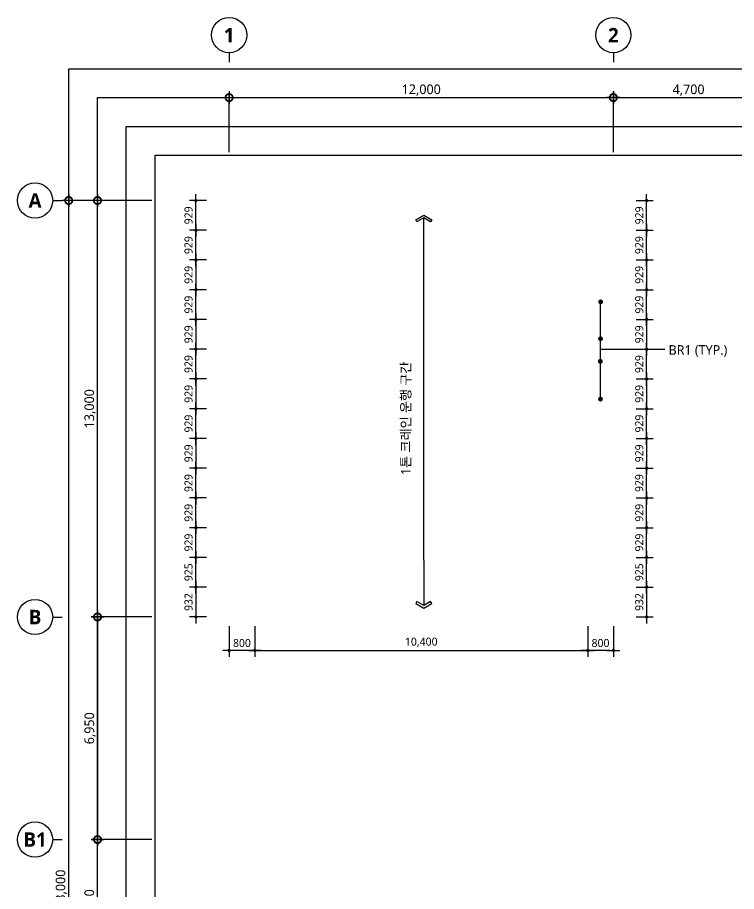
# Model space of a CAD drawing. Header units: millimetres. Extents: x 5446 to 585647, y 2414 to 57106.
# Drawn here: x 188568 to 211026, y 29814 to 57100 of the extents above; entities that cross this region are included whole.
import ezdxf
from ezdxf.enums import TextEntityAlignment as Align

# ---------------------------------------------------------------- set-up
doc = ezdxf.new("R2010")
doc.units = ezdxf.units.MM
doc.header["$LTSCALE"] = 100
doc.layers.get('DEFPOINTS').update_dxf_attribs({"color": 137})
for name, color, linetype in [('DIM', 7, 'Continuous'), ('DIM-INT', 7, 'Continuous'), ('S-STG', 4, 'Continuous'), ('SYM-BUB', 3, 'Continuous'), ('SYM-LEAD', 6, 'Continuous'), ('TEX', 3, 'Continuous'), ('TEXT', 3, 'Continuous')]:
    doc.layers.add(name, color=color, linetype=linetype)
doc.layers.add('TEMP', color=171, linetype='Continuous', plot=False)
doc.styles.add('$0$스타일1', font='malgun.ttf')
doc.styles.add('스타일1', font='malgun.ttf')
doc.styles.add('스타일2', font='malgunbd.ttf')
doc.dimstyles.new('CJA', dxfattribs={"dimscale": 300, "dimtxt": 2.7, "dimasz": 1, "dimexe": 2, "dimexo": 3, "dimgap": 1, "dimtad": 1, "dimdec": 0, "dimzin": 1, "dimdsep": 46, "dimlunit": 6, "dimtxsty": '$0$스타일1', "dimblk": 'CJDOT', "dimcen": 0.09, "dimdle": 1, "dimclrd": 256, "dimclre": 256, "dimclrt": 3, "dimadec": 0, "dimazin": 0, "dimtfac": 1, "dimtdec": 0, "dimtix": 1, "dimtmove": 2, "dimatfit": 3, "dimldrblk": 'CJDOT', "dimfxl": 1, "dimtolj": 1, "dimtzin": 1, "dimarcsym": 0})
doc.dimstyles.new('GAUN-100', dxfattribs={"dimscale": 100, "dimtxt": 3, "dimasz": 1, "dimexe": 1, "dimexo": 1, "dimgap": 0.5, "dimtad": 1, "dimdec": 0, "dimzin": 1, "dimdsep": 46, "dimlunit": 6, "dimtxsty": '스타일1', "dimblk": 'GAUN-DOT', "dimcen": -2, "dimdle": 2, "dimclrd": 256, "dimclre": 256, "dimclrt": 3, "dimadec": 0, "dimazin": 0, "dimtfac": 1, "dimtdec": 0, "dimtix": 1, "dimtmove": 2, "dimatfit": 3, "dimldrblk": 'DOTSMALL', "dimfxl": 1, "dimtolj": 1, "dimtzin": 1, "dimarcsym": 0})

# ---------------------------------------------------------------- blocks, each defined once
blk = doc.blocks.new('CJDOT')
blk.add_line((-2, 0), (2, 0))
at = {"const_width": 0.5}
blk.add_lwpolyline([(-0.25, 0, 1), (0.25, 0, 1)], format="xyb", close=True, dxfattribs=at)
blk = doc.blocks.new('*D213')
at = {"layer": 'DEFPOINTS', "color": 0, "transparency": 16777216}
for p in [(195179, 38393), (195979, 38393), (195179, 37341)]:
    blk.add_point(p, dxfattribs=at)
at = {"layer": 'DIM-INT', "lineweight": -2, "transparency": 16777216}
for p, q in [((195179, 38093), (195179, 37141)), ((195979, 38093), (195979, 37141)), ((195879, 37341), (195279, 37341))]:
    blk.add_line(p, q, dxfattribs=at)
at = {"layer": 'DIM-INT', "lineweight": -2, "transparency": 16777216, "xscale": 100, "yscale": 100, "zscale": 100, "rotation": 180}
blk.add_blockref('CJDOT', (195179, 37341), dxfattribs=at)
at = {"layer": 'DIM-INT', "lineweight": -2, "transparency": 16777216, "xscale": 100, "yscale": 100, "zscale": 100}
blk.add_blockref('CJDOT', (195979, 37341), dxfattribs=at)
at = {"layer": 'DIM-INT', "color": 3, "transparency": 16777216, "insert": (195579, 37570), "char_height": 250, "attachment_point": 5, "style": '$0$스타일1'}
blk.add_mtext('\\A1;800', dxfattribs=at)
blk = doc.blocks.new('*D214')
at = {"layer": 'DEFPOINTS', "color": 0, "transparency": 16777216}
for p in [(206379, 38393), (207179, 38393), (206379, 37341)]:
    blk.add_point(p, dxfattribs=at)
at = {"layer": 'DIM-INT', "lineweight": -2, "transparency": 16777216}
for p, q in [((206379, 38093), (206379, 37141)), ((207179, 38093), (207179, 37141)), ((207079, 37341), (206479, 37341))]:
    blk.add_line(p, q, dxfattribs=at)
at = {"layer": 'DIM-INT', "lineweight": -2, "transparency": 16777216, "xscale": 100, "yscale": 100, "zscale": 100, "rotation": 180}
blk.add_blockref('CJDOT', (206379, 37341), dxfattribs=at)
at = {"layer": 'DIM-INT', "lineweight": -2, "transparency": 16777216, "xscale": 100, "yscale": 100, "zscale": 100}
blk.add_blockref('CJDOT', (207179, 37341), dxfattribs=at)
at = {"layer": 'DIM-INT', "color": 3, "transparency": 16777216, "insert": (206779, 37570), "char_height": 250, "attachment_point": 5, "style": '$0$스타일1'}
blk.add_mtext('\\A1;800', dxfattribs=at)
blk = doc.blocks.new('*D215')
at = {"layer": 'DEFPOINTS', "color": 0, "transparency": 16777216}
for p in [(195979, 38393), (206379, 38393), (206379, 37341)]:
    blk.add_point(p, dxfattribs=at)
at = {"layer": 'DIM-INT', "lineweight": -2, "transparency": 16777216}
for p, q in [((195979, 38093), (195979, 37141)), ((206379, 38093), (206379, 37141)), ((196079, 37341), (206279, 37341))]:
    blk.add_line(p, q, dxfattribs=at)
at = {"layer": 'DIM-INT', "lineweight": -2, "transparency": 16777216, "xscale": 100, "yscale": 100, "zscale": 100, "rotation": 180}
blk.add_blockref('CJDOT', (195979, 37341), dxfattribs=at)
at = {"layer": 'DIM-INT', "lineweight": -2, "transparency": 16777216, "xscale": 100, "yscale": 100, "zscale": 100}
blk.add_blockref('CJDOT', (206379, 37341), dxfattribs=at)
at = {"layer": 'DIM-INT', "color": 3, "transparency": 16777216, "insert": (201179, 37592), "char_height": 250, "attachment_point": 5, "style": '$0$스타일1'}
blk.add_mtext('\\A1;10,400', dxfattribs=at)
blk = doc.blocks.new('GAUN-DOT')
at = {"linetype": 'ByBlock'}
for p, q in [((2, 0), (-2, 0)), ((0, -2), (0, 2))]:
    blk.add_line(p, q, dxfattribs=at)
at = {"const_width": 2.25}
blk.add_lwpolyline([(0, 0.28125, 1), (0, -0.28125, 1)], format="xyb", close=True, dxfattribs=at)
blk = doc.blocks.new('*D220')
at = {"layer": 'DEFPOINTS', "color": 0, "transparency": 16777216}
for p in [(190168, 51386), (192868, 51386), (192868, 8386)]:
    blk.add_point(p, dxfattribs=at)
at = {"layer": 'DIM', "lineweight": -2, "transparency": 16777216}
for p, q in [((192768, 51386), (190068, 51386)), ((190168, 8486), (190168, 51286)), ((192768, 8386), (190068, 8386))]:
    blk.add_line(p, q, dxfattribs=at)
at = {"layer": 'DIM', "lineweight": -2, "transparency": 16777216, "xscale": 100, "yscale": 100, "zscale": 100}
for p, rotation in [((190168, 51386), 90), ((190168, 8386), 270)]:
    blk.add_blockref('GAUN-DOT', p, dxfattribs=dict(at, rotation=rotation))
at = {"layer": 'DIM', "color": 3, "transparency": 16777216, "insert": (189938, 29886), "char_height": 300, "attachment_point": 5, "rotation": 90, "style": '스타일1'}
blk.add_mtext('\\A1;43,000', dxfattribs=at)
blk = doc.blocks.new('_DotSmall')
at = {"color": 0, "linetype": 'ByBlock', "const_width": 0.5}
blk.add_lwpolyline([(-0.0625, 0, 1), (0.0625, 0, 1)], format="xyb", close=True, dxfattribs=at)
blk = doc.blocks.new('*D221')
at = {"layer": 'DEFPOINTS', "color": 0, "transparency": 16777216}
for p in [(191068, 51386), (192868, 51386), (192868, 38386)]:
    blk.add_point(p, dxfattribs=at)
at = {"layer": 'DIM', "lineweight": -2, "transparency": 16777216}
for p, q in [((192768, 51386), (190968, 51386)), ((191068, 38486), (191068, 51286)), ((192768, 38386), (190968, 38386))]:
    blk.add_line(p, q, dxfattribs=at)
at = {"layer": 'DIM', "lineweight": -2, "transparency": 16777216, "xscale": 100, "yscale": 100, "zscale": 100}
for p, rotation in [((191068, 51386), 90), ((191068, 38386), 270)]:
    blk.add_blockref('GAUN-DOT', p, dxfattribs=dict(at, rotation=rotation))
at = {"layer": 'DIM', "color": 3, "transparency": 16777216, "insert": (190837, 44886), "char_height": 300, "attachment_point": 5, "rotation": 90, "style": '스타일1'}
blk.add_mtext('\\A1;13,000', dxfattribs=at)
blk = doc.blocks.new('NEW_BUB')
at = {"layer": 'SYM-BUB', "color": 6}
blk.add_line((0, 3), (0, 0), dxfattribs=at)
blk.add_circle((0, 8.5), 5.5, dxfattribs=at)
at = {"layer": 'SYM-BUB', "color": 3, "style": '스타일2'}
blk.add_attdef('X', text='', height=4.5, dxfattribs=at).set_placement((0, 8.5), align=Align.MIDDLE)
blk = doc.blocks.new('*D222')
at = {"layer": 'DEFPOINTS', "color": 0, "transparency": 16777216}
for p in [(207179, 54600), (195179, 52800), (207179, 52800)]:
    blk.add_point(p, dxfattribs=at)
at = {"layer": 'DIM', "lineweight": -2, "transparency": 16777216}
for p, q in [((195179, 52900), (195179, 54700)), ((195279, 54600), (207079, 54600)), ((207179, 52900), (207179, 54700))]:
    blk.add_line(p, q, dxfattribs=at)
at = {"layer": 'DIM', "lineweight": -2, "transparency": 16777216, "xscale": 100, "yscale": 100, "zscale": 100, "rotation": 180}
blk.add_blockref('GAUN-DOT', (195179, 54600), dxfattribs=at)
at = {"layer": 'DIM', "lineweight": -2, "transparency": 16777216, "xscale": 100, "yscale": 100, "zscale": 100}
blk.add_blockref('GAUN-DOT', (207179, 54600), dxfattribs=at)
at = {"layer": 'DIM', "color": 3, "transparency": 16777216, "insert": (201179, 54831), "char_height": 300, "attachment_point": 5, "style": '스타일1'}
blk.add_mtext('\\A1;12,000', dxfattribs=at)
blk = doc.blocks.new('*D302')
at = {"layer": 'DEFPOINTS', "color": 0, "transparency": 16777216}
for p in [(192868, 38386), (191068, 31436), (192868, 31436)]:
    blk.add_point(p, dxfattribs=at)
at = {"layer": 'DIM', "lineweight": -2, "transparency": 16777216}
for p, q in [((192768, 38386), (190968, 38386)), ((191068, 38286), (191068, 31536)), ((192768, 31436), (190968, 31436))]:
    blk.add_line(p, q, dxfattribs=at)
at = {"layer": 'DIM', "lineweight": -2, "transparency": 16777216, "xscale": 100, "yscale": 100, "zscale": 100}
for p, rotation in [((191068, 38386), 90), ((191068, 31436), 270)]:
    blk.add_blockref('GAUN-DOT', p, dxfattribs=dict(at, rotation=rotation))
at = {"layer": 'DIM', "color": 3, "transparency": 16777216, "insert": (190838, 34911), "char_height": 300, "attachment_point": 5, "rotation": 90, "style": '스타일1'}
blk.add_mtext('\\A1;6,950', dxfattribs=at)
blk = doc.blocks.new('*D303')
at = {"layer": 'DEFPOINTS', "color": 0, "transparency": 16777216}
for p in [(191068, 31436), (192868, 31436), (192868, 27336)]:
    blk.add_point(p, dxfattribs=at)
at = {"layer": 'DIM', "lineweight": -2, "transparency": 16777216}
for p, q in [((192768, 31436), (190968, 31436)), ((191068, 27436), (191068, 31336)), ((192768, 27336), (190968, 27336))]:
    blk.add_line(p, q, dxfattribs=at)
at = {"layer": 'DIM', "lineweight": -2, "transparency": 16777216, "xscale": 100, "yscale": 100, "zscale": 100}
for p, rotation in [((191068, 31436), 90), ((191068, 27336), 270)]:
    blk.add_blockref('GAUN-DOT', p, dxfattribs=dict(at, rotation=rotation))
at = {"layer": 'DIM', "color": 3, "transparency": 16777216, "insert": (190837, 29386), "char_height": 300, "attachment_point": 5, "rotation": 90, "style": '스타일1'}
blk.add_mtext('\\A1;4,100', dxfattribs=at)
blk = doc.blocks.new('*D390')
at = {"layer": 'DEFPOINTS', "color": 0, "transparency": 16777216}
for p in [(194769, 39318), (194140, 38386), (194769, 38386)]:
    blk.add_point(p, dxfattribs=at)
at = {"layer": 'DIM-INT', "lineweight": -2, "transparency": 16777216}
for p, q in [((194469, 39318), (193940, 39318)), ((194140, 39218), (194140, 38486)), ((194469, 38386), (193940, 38386))]:
    blk.add_line(p, q, dxfattribs=at)
at = {"layer": 'DIM-INT', "lineweight": -2, "transparency": 16777216, "xscale": 100, "yscale": 100, "zscale": 100}
for p, rotation in [((194140, 39318), 90), ((194140, 38386), 270)]:
    blk.add_blockref('CJDOT', p, dxfattribs=dict(at, rotation=rotation))
at = {"layer": 'DIM-INT', "color": 3, "transparency": 16777216, "insert": (193911, 38852), "char_height": 250, "attachment_point": 5, "rotation": 90, "style": '$0$스타일1'}
blk.add_mtext('\\A1;932', dxfattribs=at)
blk = doc.blocks.new('*D391')
at = {"layer": 'DEFPOINTS', "color": 0, "transparency": 16777216}
for p in [(194140, 40243), (194769, 40243), (194769, 39318)]:
    blk.add_point(p, dxfattribs=at)
at = {"layer": 'DIM-INT', "lineweight": -2, "transparency": 16777216}
for p, q in [((194469, 40243), (193940, 40243)), ((194140, 39418), (194140, 40143)), ((194469, 39318), (193940, 39318))]:
    blk.add_line(p, q, dxfattribs=at)
at = {"layer": 'DIM-INT', "lineweight": -2, "transparency": 16777216, "xscale": 100, "yscale": 100, "zscale": 100}
for p, rotation in [((194140, 40243), 90), ((194140, 39318), 270)]:
    blk.add_blockref('CJDOT', p, dxfattribs=dict(at, rotation=rotation))
at = {"layer": 'DIM-INT', "color": 3, "transparency": 16777216, "insert": (193911, 39781), "char_height": 250, "attachment_point": 5, "rotation": 90, "style": '$0$스타일1'}
blk.add_mtext('\\A1;925', dxfattribs=at)
blk = doc.blocks.new('*D392')
at = {"layer": 'DEFPOINTS', "color": 0, "transparency": 16777216}
for p in [(194140, 41172), (194769, 41172), (194769, 40243)]:
    blk.add_point(p, dxfattribs=at)
at = {"layer": 'DIM-INT', "lineweight": -2, "transparency": 16777216}
for p, q in [((194469, 41172), (193940, 41172)), ((194140, 40343), (194140, 41072)), ((194469, 40243), (193940, 40243))]:
    blk.add_line(p, q, dxfattribs=at)
at = {"layer": 'DIM-INT', "lineweight": -2, "transparency": 16777216, "xscale": 100, "yscale": 100, "zscale": 100}
for p, rotation in [((194140, 41172), 90), ((194140, 40243), 270)]:
    blk.add_blockref('CJDOT', p, dxfattribs=dict(at, rotation=rotation))
at = {"layer": 'DIM-INT', "color": 3, "transparency": 16777216, "insert": (193911, 40708), "char_height": 250, "attachment_point": 5, "rotation": 90, "style": '$0$스타일1'}
blk.add_mtext('\\A1;929', dxfattribs=at)
blk = doc.blocks.new('*D393')
at = {"layer": 'DEFPOINTS', "color": 0, "transparency": 16777216}
for p in [(194140, 42100), (194769, 42100), (194769, 41172)]:
    blk.add_point(p, dxfattribs=at)
at = {"layer": 'DIM-INT', "lineweight": -2, "transparency": 16777216}
for p, q in [((194469, 42100), (193940, 42100)), ((194140, 41272), (194140, 42000)), ((194469, 41172), (193940, 41172))]:
    blk.add_line(p, q, dxfattribs=at)
at = {"layer": 'DIM-INT', "lineweight": -2, "transparency": 16777216, "xscale": 100, "yscale": 100, "zscale": 100}
for p, rotation in [((194140, 42100), 90), ((194140, 41172), 270)]:
    blk.add_blockref('CJDOT', p, dxfattribs=dict(at, rotation=rotation))
at = {"layer": 'DIM-INT', "color": 3, "transparency": 16777216, "insert": (193911, 41636), "char_height": 250, "attachment_point": 5, "rotation": 90, "style": '$0$스타일1'}
blk.add_mtext('\\A1;929', dxfattribs=at)
blk = doc.blocks.new('*D394')
at = {"layer": 'DEFPOINTS', "color": 0, "transparency": 16777216}
for p in [(194140, 43029), (194769, 43029), (194769, 42100)]:
    blk.add_point(p, dxfattribs=at)
at = {"layer": 'DIM-INT', "lineweight": -2, "transparency": 16777216}
for p, q in [((194469, 43029), (193940, 43029)), ((194140, 42200), (194140, 42929)), ((194469, 42100), (193940, 42100))]:
    blk.add_line(p, q, dxfattribs=at)
at = {"layer": 'DIM-INT', "lineweight": -2, "transparency": 16777216, "xscale": 100, "yscale": 100, "zscale": 100}
for p, rotation in [((194140, 43029), 90), ((194140, 42100), 270)]:
    blk.add_blockref('CJDOT', p, dxfattribs=dict(at, rotation=rotation))
at = {"layer": 'DIM-INT', "color": 3, "transparency": 16777216, "insert": (193911, 42565), "char_height": 250, "attachment_point": 5, "rotation": 90, "style": '$0$스타일1'}
blk.add_mtext('\\A1;929', dxfattribs=at)
blk = doc.blocks.new('*D395')
at = {"layer": 'DEFPOINTS', "color": 0, "transparency": 16777216}
for p in [(194769, 43958), (194140, 43029), (194769, 43029)]:
    blk.add_point(p, dxfattribs=at)
at = {"layer": 'DIM-INT', "lineweight": -2, "transparency": 16777216}
for p, q in [((194469, 43958), (193940, 43958)), ((194140, 43858), (194140, 43129)), ((194469, 43029), (193940, 43029))]:
    blk.add_line(p, q, dxfattribs=at)
at = {"layer": 'DIM-INT', "lineweight": -2, "transparency": 16777216, "xscale": 100, "yscale": 100, "zscale": 100}
for p, rotation in [((194140, 43958), 90), ((194140, 43029), 270)]:
    blk.add_blockref('CJDOT', p, dxfattribs=dict(at, rotation=rotation))
at = {"layer": 'DIM-INT', "color": 3, "transparency": 16777216, "insert": (193911, 43493), "char_height": 250, "attachment_point": 5, "rotation": 90, "style": '$0$스타일1'}
blk.add_mtext('\\A1;929', dxfattribs=at)
blk = doc.blocks.new('*D396')
at = {"layer": 'DEFPOINTS', "color": 0, "transparency": 16777216}
for p in [(194140, 44886), (194769, 44886), (194769, 43958)]:
    blk.add_point(p, dxfattribs=at)
at = {"layer": 'DIM-INT', "lineweight": -2, "transparency": 16777216}
for p, q in [((194469, 44886), (193940, 44886)), ((194140, 44058), (194140, 44786)), ((194469, 43958), (193940, 43958))]:
    blk.add_line(p, q, dxfattribs=at)
at = {"layer": 'DIM-INT', "lineweight": -2, "transparency": 16777216, "xscale": 100, "yscale": 100, "zscale": 100}
for p, rotation in [((194140, 44886), 90), ((194140, 43958), 270)]:
    blk.add_blockref('CJDOT', p, dxfattribs=dict(at, rotation=rotation))
at = {"layer": 'DIM-INT', "color": 3, "transparency": 16777216, "insert": (193911, 44422), "char_height": 250, "attachment_point": 5, "rotation": 90, "style": '$0$스타일1'}
blk.add_mtext('\\A1;929', dxfattribs=at)
blk = doc.blocks.new('*D397')
at = {"layer": 'DEFPOINTS', "color": 0, "transparency": 16777216}
for p in [(194769, 45815), (194140, 44886), (194769, 44886)]:
    blk.add_point(p, dxfattribs=at)
at = {"layer": 'DIM-INT', "lineweight": -2, "transparency": 16777216}
for p, q in [((194469, 45815), (193940, 45815)), ((194140, 45715), (194140, 44986)), ((194469, 44886), (193940, 44886))]:
    blk.add_line(p, q, dxfattribs=at)
at = {"layer": 'DIM-INT', "lineweight": -2, "transparency": 16777216, "xscale": 100, "yscale": 100, "zscale": 100}
for p, rotation in [((194140, 45815), 90), ((194140, 44886), 270)]:
    blk.add_blockref('CJDOT', p, dxfattribs=dict(at, rotation=rotation))
at = {"layer": 'DIM-INT', "color": 3, "transparency": 16777216, "insert": (193911, 45350), "char_height": 250, "attachment_point": 5, "rotation": 90, "style": '$0$스타일1'}
blk.add_mtext('\\A1;929', dxfattribs=at)
blk = doc.blocks.new('*D398')
at = {"layer": 'DEFPOINTS', "color": 0, "transparency": 16777216}
for p in [(194140, 46743), (194769, 46743), (194769, 45815)]:
    blk.add_point(p, dxfattribs=at)
at = {"layer": 'DIM-INT', "lineweight": -2, "transparency": 16777216}
for p, q in [((194469, 46743), (193940, 46743)), ((194140, 45915), (194140, 46643)), ((194469, 45815), (193940, 45815))]:
    blk.add_line(p, q, dxfattribs=at)
at = {"layer": 'DIM-INT', "lineweight": -2, "transparency": 16777216, "xscale": 100, "yscale": 100, "zscale": 100}
for p, rotation in [((194140, 46743), 90), ((194140, 45815), 270)]:
    blk.add_blockref('CJDOT', p, dxfattribs=dict(at, rotation=rotation))
at = {"layer": 'DIM-INT', "color": 3, "transparency": 16777216, "insert": (193911, 46279), "char_height": 250, "attachment_point": 5, "rotation": 90, "style": '$0$스타일1'}
blk.add_mtext('\\A1;929', dxfattribs=at)
blk = doc.blocks.new('*D399')
at = {"layer": 'DEFPOINTS', "color": 0, "transparency": 16777216}
for p in [(194769, 47672), (194140, 46743), (194769, 46743)]:
    blk.add_point(p, dxfattribs=at)
at = {"layer": 'DIM-INT', "lineweight": -2, "transparency": 16777216}
for p, q in [((194469, 47672), (193940, 47672)), ((194140, 47572), (194140, 46843)), ((194469, 46743), (193940, 46743))]:
    blk.add_line(p, q, dxfattribs=at)
at = {"layer": 'DIM-INT', "lineweight": -2, "transparency": 16777216, "xscale": 100, "yscale": 100, "zscale": 100}
for p, rotation in [((194140, 47672), 90), ((194140, 46743), 270)]:
    blk.add_blockref('CJDOT', p, dxfattribs=dict(at, rotation=rotation))
at = {"layer": 'DIM-INT', "color": 3, "transparency": 16777216, "insert": (193911, 47208), "char_height": 250, "attachment_point": 5, "rotation": 90, "style": '$0$스타일1'}
blk.add_mtext('\\A1;929', dxfattribs=at)
blk = doc.blocks.new('*D401')
at = {"layer": 'DEFPOINTS', "color": 0, "transparency": 16777216}
for p in [(194140, 50458), (194769, 50458), (194769, 49529)]:
    blk.add_point(p, dxfattribs=at)
at = {"layer": 'DIM-INT', "lineweight": -2, "transparency": 16777216}
for p, q in [((194469, 50458), (193940, 50458)), ((194140, 49629), (194140, 50358)), ((194469, 49529), (193940, 49529))]:
    blk.add_line(p, q, dxfattribs=at)
at = {"layer": 'DIM-INT', "lineweight": -2, "transparency": 16777216, "xscale": 100, "yscale": 100, "zscale": 100}
for p, rotation in [((194140, 50458), 90), ((194140, 49529), 270)]:
    blk.add_blockref('CJDOT', p, dxfattribs=dict(at, rotation=rotation))
at = {"layer": 'DIM-INT', "color": 3, "transparency": 16777216, "insert": (193911, 49993), "char_height": 250, "attachment_point": 5, "rotation": 90, "style": '$0$스타일1'}
blk.add_mtext('\\A1;929', dxfattribs=at)
blk = doc.blocks.new('*D402')
at = {"layer": 'DEFPOINTS', "color": 0, "transparency": 16777216}
for p in [(194769, 49529), (194140, 48600), (194769, 48600)]:
    blk.add_point(p, dxfattribs=at)
at = {"layer": 'DIM-INT', "lineweight": -2, "transparency": 16777216}
for p, q in [((194469, 49529), (193940, 49529)), ((194140, 49429), (194140, 48700)), ((194469, 48600), (193940, 48600))]:
    blk.add_line(p, q, dxfattribs=at)
at = {"layer": 'DIM-INT', "lineweight": -2, "transparency": 16777216, "xscale": 100, "yscale": 100, "zscale": 100}
for p, rotation in [((194140, 49529), 90), ((194140, 48600), 270)]:
    blk.add_blockref('CJDOT', p, dxfattribs=dict(at, rotation=rotation))
at = {"layer": 'DIM-INT', "color": 3, "transparency": 16777216, "insert": (193911, 49065), "char_height": 250, "attachment_point": 5, "rotation": 90, "style": '$0$스타일1'}
blk.add_mtext('\\A1;929', dxfattribs=at)
blk = doc.blocks.new('*D400')
at = {"layer": 'DEFPOINTS', "color": 0, "transparency": 16777216}
for p in [(194140, 48600), (194769, 48600), (194769, 47672)]:
    blk.add_point(p, dxfattribs=at)
at = {"layer": 'DIM-INT', "lineweight": -2, "transparency": 16777216}
for p, q in [((194469, 48600), (193940, 48600)), ((194140, 47772), (194140, 48500)), ((194469, 47672), (193940, 47672))]:
    blk.add_line(p, q, dxfattribs=at)
at = {"layer": 'DIM-INT', "lineweight": -2, "transparency": 16777216, "xscale": 100, "yscale": 100, "zscale": 100}
for p, rotation in [((194140, 48600), 90), ((194140, 47672), 270)]:
    blk.add_blockref('CJDOT', p, dxfattribs=dict(at, rotation=rotation))
at = {"layer": 'DIM-INT', "color": 3, "transparency": 16777216, "insert": (193911, 48136), "char_height": 250, "attachment_point": 5, "rotation": 90, "style": '$0$스타일1'}
blk.add_mtext('\\A1;929', dxfattribs=at)
blk = doc.blocks.new('*D403')
at = {"layer": 'DEFPOINTS', "color": 0, "transparency": 16777216}
for p in [(194140, 51386), (194769, 51386), (194769, 50458)]:
    blk.add_point(p, dxfattribs=at)
at = {"layer": 'DIM-INT', "lineweight": -2, "transparency": 16777216}
for p, q in [((194469, 51386), (193940, 51386)), ((194140, 50558), (194140, 51286)), ((194469, 50458), (193940, 50458))]:
    blk.add_line(p, q, dxfattribs=at)
at = {"layer": 'DIM-INT', "lineweight": -2, "transparency": 16777216, "xscale": 100, "yscale": 100, "zscale": 100}
for p, rotation in [((194140, 51386), 90), ((194140, 50458), 270)]:
    blk.add_blockref('CJDOT', p, dxfattribs=dict(at, rotation=rotation))
at = {"layer": 'DIM-INT', "color": 3, "transparency": 16777216, "insert": (193911, 50922), "char_height": 250, "attachment_point": 5, "rotation": 90, "style": '$0$스타일1'}
blk.add_mtext('\\A1;929', dxfattribs=at)
blk = doc.blocks.new('*D413')
at = {"layer": 'DEFPOINTS', "color": 0, "transparency": 16777216}
for p in [(207590, 39318), (207590, 38386), (208218, 38386)]:
    blk.add_point(p, dxfattribs=at)
at = {"layer": 'DIM-INT', "lineweight": -2, "transparency": 16777216}
for p, q in [((207890, 39318), (208418, 39318)), ((208218, 39218), (208218, 38486)), ((207890, 38386), (208418, 38386))]:
    blk.add_line(p, q, dxfattribs=at)
at = {"layer": 'DIM-INT', "lineweight": -2, "transparency": 16777216, "xscale": 100, "yscale": 100, "zscale": 100}
for p, rotation in [((208218, 39318), 90), ((208218, 38386), 270)]:
    blk.add_blockref('CJDOT', p, dxfattribs=dict(at, rotation=rotation))
at = {"layer": 'DIM-INT', "color": 3, "transparency": 16777216, "insert": (207989, 38852), "char_height": 250, "attachment_point": 5, "rotation": 90, "style": '$0$스타일1'}
blk.add_mtext('\\A1;932', dxfattribs=at)
blk = doc.blocks.new('*D414')
at = {"layer": 'DEFPOINTS', "color": 0, "transparency": 16777216}
for p in [(207590, 40243), (208218, 40243), (207590, 39318)]:
    blk.add_point(p, dxfattribs=at)
at = {"layer": 'DIM-INT', "lineweight": -2, "transparency": 16777216}
for p, q in [((207890, 40243), (208418, 40243)), ((208218, 39418), (208218, 40143)), ((207890, 39318), (208418, 39318))]:
    blk.add_line(p, q, dxfattribs=at)
at = {"layer": 'DIM-INT', "lineweight": -2, "transparency": 16777216, "xscale": 100, "yscale": 100, "zscale": 100}
for p, rotation in [((208218, 40243), 90), ((208218, 39318), 270)]:
    blk.add_blockref('CJDOT', p, dxfattribs=dict(at, rotation=rotation))
at = {"layer": 'DIM-INT', "color": 3, "transparency": 16777216, "insert": (207989, 39781), "char_height": 250, "attachment_point": 5, "rotation": 90, "style": '$0$스타일1'}
blk.add_mtext('\\A1;925', dxfattribs=at)
blk = doc.blocks.new('*D415')
at = {"layer": 'DEFPOINTS', "color": 0, "transparency": 16777216}
for p in [(207590, 41172), (208218, 41172), (207590, 40243)]:
    blk.add_point(p, dxfattribs=at)
at = {"layer": 'DIM-INT', "lineweight": -2, "transparency": 16777216}
for p, q in [((207890, 41172), (208418, 41172)), ((208218, 40343), (208218, 41072)), ((207890, 40243), (208418, 40243))]:
    blk.add_line(p, q, dxfattribs=at)
at = {"layer": 'DIM-INT', "lineweight": -2, "transparency": 16777216, "xscale": 100, "yscale": 100, "zscale": 100}
for p, rotation in [((208218, 41172), 90), ((208218, 40243), 270)]:
    blk.add_blockref('CJDOT', p, dxfattribs=dict(at, rotation=rotation))
at = {"layer": 'DIM-INT', "color": 3, "transparency": 16777216, "insert": (207989, 40708), "char_height": 250, "attachment_point": 5, "rotation": 90, "style": '$0$스타일1'}
blk.add_mtext('\\A1;929', dxfattribs=at)
blk = doc.blocks.new('*D416')
at = {"layer": 'DEFPOINTS', "color": 0, "transparency": 16777216}
for p in [(207590, 42100), (208218, 42100), (207590, 41172)]:
    blk.add_point(p, dxfattribs=at)
at = {"layer": 'DIM-INT', "lineweight": -2, "transparency": 16777216}
for p, q in [((207890, 42100), (208418, 42100)), ((208218, 41272), (208218, 42000)), ((207890, 41172), (208418, 41172))]:
    blk.add_line(p, q, dxfattribs=at)
at = {"layer": 'DIM-INT', "lineweight": -2, "transparency": 16777216, "xscale": 100, "yscale": 100, "zscale": 100}
for p, rotation in [((208218, 42100), 90), ((208218, 41172), 270)]:
    blk.add_blockref('CJDOT', p, dxfattribs=dict(at, rotation=rotation))
at = {"layer": 'DIM-INT', "color": 3, "transparency": 16777216, "insert": (207989, 41636), "char_height": 250, "attachment_point": 5, "rotation": 90, "style": '$0$스타일1'}
blk.add_mtext('\\A1;929', dxfattribs=at)
blk = doc.blocks.new('*D417')
at = {"layer": 'DEFPOINTS', "color": 0, "transparency": 16777216}
for p in [(207590, 43029), (208218, 43029), (207590, 42100)]:
    blk.add_point(p, dxfattribs=at)
at = {"layer": 'DIM-INT', "lineweight": -2, "transparency": 16777216}
for p, q in [((207890, 43029), (208418, 43029)), ((208218, 42200), (208218, 42929)), ((207890, 42100), (208418, 42100))]:
    blk.add_line(p, q, dxfattribs=at)
at = {"layer": 'DIM-INT', "lineweight": -2, "transparency": 16777216, "xscale": 100, "yscale": 100, "zscale": 100}
for p, rotation in [((208218, 43029), 90), ((208218, 42100), 270)]:
    blk.add_blockref('CJDOT', p, dxfattribs=dict(at, rotation=rotation))
at = {"layer": 'DIM-INT', "color": 3, "transparency": 16777216, "insert": (207989, 42565), "char_height": 250, "attachment_point": 5, "rotation": 90, "style": '$0$스타일1'}
blk.add_mtext('\\A1;929', dxfattribs=at)
blk = doc.blocks.new('*D408')
at = {"layer": 'DEFPOINTS', "color": 0, "transparency": 16777216}
for p in [(207590, 43958), (207590, 43029), (208218, 43029)]:
    blk.add_point(p, dxfattribs=at)
at = {"layer": 'DIM-INT', "lineweight": -2, "transparency": 16777216}
for p, q in [((207890, 43958), (208418, 43958)), ((208218, 43858), (208218, 43129)), ((207890, 43029), (208418, 43029))]:
    blk.add_line(p, q, dxfattribs=at)
at = {"layer": 'DIM-INT', "lineweight": -2, "transparency": 16777216, "xscale": 100, "yscale": 100, "zscale": 100}
for p, rotation in [((208218, 43958), 90), ((208218, 43029), 270)]:
    blk.add_blockref('CJDOT', p, dxfattribs=dict(at, rotation=rotation))
at = {"layer": 'DIM-INT', "color": 3, "transparency": 16777216, "insert": (207989, 43493), "char_height": 250, "attachment_point": 5, "rotation": 90, "style": '$0$스타일1'}
blk.add_mtext('\\A1;929', dxfattribs=at)
blk = doc.blocks.new('*D409')
at = {"layer": 'DEFPOINTS', "color": 0, "transparency": 16777216}
for p in [(207590, 44886), (208218, 44886), (207590, 43958)]:
    blk.add_point(p, dxfattribs=at)
at = {"layer": 'DIM-INT', "lineweight": -2, "transparency": 16777216}
for p, q in [((207890, 44886), (208418, 44886)), ((208218, 44058), (208218, 44786)), ((207890, 43958), (208418, 43958))]:
    blk.add_line(p, q, dxfattribs=at)
at = {"layer": 'DIM-INT', "lineweight": -2, "transparency": 16777216, "xscale": 100, "yscale": 100, "zscale": 100}
for p, rotation in [((208218, 44886), 90), ((208218, 43958), 270)]:
    blk.add_blockref('CJDOT', p, dxfattribs=dict(at, rotation=rotation))
at = {"layer": 'DIM-INT', "color": 3, "transparency": 16777216, "insert": (207989, 44422), "char_height": 250, "attachment_point": 5, "rotation": 90, "style": '$0$스타일1'}
blk.add_mtext('\\A1;929', dxfattribs=at)
blk = doc.blocks.new('*D410')
at = {"layer": 'DEFPOINTS', "color": 0, "transparency": 16777216}
for p in [(207590, 45815), (207590, 44886), (208218, 44886)]:
    blk.add_point(p, dxfattribs=at)
at = {"layer": 'DIM-INT', "lineweight": -2, "transparency": 16777216}
for p, q in [((207890, 45815), (208418, 45815)), ((208218, 45715), (208218, 44986)), ((207890, 44886), (208418, 44886))]:
    blk.add_line(p, q, dxfattribs=at)
at = {"layer": 'DIM-INT', "lineweight": -2, "transparency": 16777216, "xscale": 100, "yscale": 100, "zscale": 100}
for p, rotation in [((208218, 45815), 90), ((208218, 44886), 270)]:
    blk.add_blockref('CJDOT', p, dxfattribs=dict(at, rotation=rotation))
at = {"layer": 'DIM-INT', "color": 3, "transparency": 16777216, "insert": (207989, 45350), "char_height": 250, "attachment_point": 5, "rotation": 90, "style": '$0$스타일1'}
blk.add_mtext('\\A1;929', dxfattribs=at)
blk = doc.blocks.new('*D411')
at = {"layer": 'DEFPOINTS', "color": 0, "transparency": 16777216}
for p in [(207590, 46743), (208218, 46743), (207590, 45815)]:
    blk.add_point(p, dxfattribs=at)
at = {"layer": 'DIM-INT', "lineweight": -2, "transparency": 16777216}
for p, q in [((207890, 46743), (208418, 46743)), ((208218, 45915), (208218, 46643)), ((207890, 45815), (208418, 45815))]:
    blk.add_line(p, q, dxfattribs=at)
at = {"layer": 'DIM-INT', "lineweight": -2, "transparency": 16777216, "xscale": 100, "yscale": 100, "zscale": 100}
for p, rotation in [((208218, 46743), 90), ((208218, 45815), 270)]:
    blk.add_blockref('CJDOT', p, dxfattribs=dict(at, rotation=rotation))
at = {"layer": 'DIM-INT', "color": 3, "transparency": 16777216, "insert": (207989, 46279), "char_height": 250, "attachment_point": 5, "rotation": 90, "style": '$0$스타일1'}
blk.add_mtext('\\A1;929', dxfattribs=at)
blk = doc.blocks.new('*D404')
at = {"layer": 'DEFPOINTS', "color": 0, "transparency": 16777216}
for p in [(207590, 47672), (207590, 46743), (208218, 46743)]:
    blk.add_point(p, dxfattribs=at)
at = {"layer": 'DIM-INT', "lineweight": -2, "transparency": 16777216}
for p, q in [((207890, 47672), (208418, 47672)), ((208218, 47572), (208218, 46843)), ((207890, 46743), (208418, 46743))]:
    blk.add_line(p, q, dxfattribs=at)
at = {"layer": 'DIM-INT', "lineweight": -2, "transparency": 16777216, "xscale": 100, "yscale": 100, "zscale": 100}
for p, rotation in [((208218, 47672), 90), ((208218, 46743), 270)]:
    blk.add_blockref('CJDOT', p, dxfattribs=dict(at, rotation=rotation))
at = {"layer": 'DIM-INT', "color": 3, "transparency": 16777216, "insert": (207989, 47208), "char_height": 250, "attachment_point": 5, "rotation": 90, "style": '$0$스타일1'}
blk.add_mtext('\\A1;929', dxfattribs=at)
blk = doc.blocks.new('*D405')
at = {"layer": 'DEFPOINTS', "color": 0, "transparency": 16777216}
for p in [(207590, 50458), (208218, 50458), (207590, 49529)]:
    blk.add_point(p, dxfattribs=at)
at = {"layer": 'DIM-INT', "lineweight": -2, "transparency": 16777216}
for p, q in [((207890, 50458), (208418, 50458)), ((208218, 49629), (208218, 50358)), ((207890, 49529), (208418, 49529))]:
    blk.add_line(p, q, dxfattribs=at)
at = {"layer": 'DIM-INT', "lineweight": -2, "transparency": 16777216, "xscale": 100, "yscale": 100, "zscale": 100}
for p, rotation in [((208218, 50458), 90), ((208218, 49529), 270)]:
    blk.add_blockref('CJDOT', p, dxfattribs=dict(at, rotation=rotation))
at = {"layer": 'DIM-INT', "color": 3, "transparency": 16777216, "insert": (207989, 49993), "char_height": 250, "attachment_point": 5, "rotation": 90, "style": '$0$스타일1'}
blk.add_mtext('\\A1;929', dxfattribs=at)
blk = doc.blocks.new('*D406')
at = {"layer": 'DEFPOINTS', "color": 0, "transparency": 16777216}
for p in [(207590, 49529), (207590, 48600), (208218, 48600)]:
    blk.add_point(p, dxfattribs=at)
at = {"layer": 'DIM-INT', "lineweight": -2, "transparency": 16777216}
for p, q in [((207890, 49529), (208418, 49529)), ((208218, 49429), (208218, 48700)), ((207890, 48600), (208418, 48600))]:
    blk.add_line(p, q, dxfattribs=at)
at = {"layer": 'DIM-INT', "lineweight": -2, "transparency": 16777216, "xscale": 100, "yscale": 100, "zscale": 100}
for p, rotation in [((208218, 49529), 90), ((208218, 48600), 270)]:
    blk.add_blockref('CJDOT', p, dxfattribs=dict(at, rotation=rotation))
at = {"layer": 'DIM-INT', "color": 3, "transparency": 16777216, "insert": (207989, 49065), "char_height": 250, "attachment_point": 5, "rotation": 90, "style": '$0$스타일1'}
blk.add_mtext('\\A1;929', dxfattribs=at)
blk = doc.blocks.new('*D407')
at = {"layer": 'DEFPOINTS', "color": 0, "transparency": 16777216}
for p in [(207590, 48600), (208218, 48600), (207590, 47672)]:
    blk.add_point(p, dxfattribs=at)
at = {"layer": 'DIM-INT', "lineweight": -2, "transparency": 16777216}
for p, q in [((207890, 48600), (208418, 48600)), ((208218, 47772), (208218, 48500)), ((207890, 47672), (208418, 47672))]:
    blk.add_line(p, q, dxfattribs=at)
at = {"layer": 'DIM-INT', "lineweight": -2, "transparency": 16777216, "xscale": 100, "yscale": 100, "zscale": 100}
for p, rotation in [((208218, 48600), 90), ((208218, 47672), 270)]:
    blk.add_blockref('CJDOT', p, dxfattribs=dict(at, rotation=rotation))
at = {"layer": 'DIM-INT', "color": 3, "transparency": 16777216, "insert": (207989, 48136), "char_height": 250, "attachment_point": 5, "rotation": 90, "style": '$0$스타일1'}
blk.add_mtext('\\A1;929', dxfattribs=at)
blk = doc.blocks.new('*D412')
at = {"layer": 'DEFPOINTS', "color": 0, "transparency": 16777216}
for p in [(207590, 51386), (208218, 51386), (207590, 50458)]:
    blk.add_point(p, dxfattribs=at)
at = {"layer": 'DIM-INT', "lineweight": -2, "transparency": 16777216}
for p, q in [((207890, 51386), (208418, 51386)), ((208218, 50558), (208218, 51286)), ((207890, 50458), (208418, 50458))]:
    blk.add_line(p, q, dxfattribs=at)
at = {"layer": 'DIM-INT', "lineweight": -2, "transparency": 16777216, "xscale": 100, "yscale": 100, "zscale": 100}
for p, rotation in [((208218, 51386), 90), ((208218, 50458), 270)]:
    blk.add_blockref('CJDOT', p, dxfattribs=dict(at, rotation=rotation))
at = {"layer": 'DIM-INT', "color": 3, "transparency": 16777216, "insert": (207989, 50922), "char_height": 250, "attachment_point": 5, "rotation": 90, "style": '$0$스타일1'}
blk.add_mtext('\\A1;929', dxfattribs=at)
blk = doc.blocks.new('*D457')
at = {"layer": 'DEFPOINTS', "color": 0, "transparency": 16777216}
for p in [(211879, 54600), (207179, 52800), (211879, 52800)]:
    blk.add_point(p, dxfattribs=at)
at = {"layer": 'DIM', "lineweight": -2, "transparency": 16777216}
for p, q in [((207179, 52900), (207179, 54700)), ((207279, 54600), (211779, 54600)), ((211879, 52900), (211879, 54700))]:
    blk.add_line(p, q, dxfattribs=at)
at = {"layer": 'DIM', "lineweight": -2, "transparency": 16777216, "xscale": 100, "yscale": 100, "zscale": 100, "rotation": 180}
blk.add_blockref('GAUN-DOT', (207179, 54600), dxfattribs=at)
at = {"layer": 'DIM', "lineweight": -2, "transparency": 16777216, "xscale": 100, "yscale": 100, "zscale": 100}
blk.add_blockref('GAUN-DOT', (211879, 54600), dxfattribs=at)
at = {"layer": 'DIM', "color": 3, "transparency": 16777216, "insert": (209529, 54830), "char_height": 300, "attachment_point": 5, "style": '스타일1'}
blk.add_mtext('\\A1;4,700', dxfattribs=at)
blk = doc.blocks.new('*U465')
at = {"layer": 'SYM-LEAD'}
for q in [(26771, 67814), (50977, 67814)]:
    blk.add_line((48142, 67814), q, dxfattribs=at)
for points in [[(27018, 68243), (26771, 67814), (27018, 67385), (26894, 67314), (26606, 67814), (26894, 68314)], [(50729, 68243), (50977, 67814), (50729, 67385), (50853, 67314), (51142, 67814), (50853, 68314)]]:
    blk.add_lwpolyline(points, close=True, dxfattribs=at)

msp = doc.modelspace()

# ---------------------------------------------------------------- linework, layer by layer
at = {"layer": 'SYM-LEAD'}
for p, q in [((206782.5, 45185.6), (206782.5, 48222.3)), ((206782.5, 46744.1), (208790.5, 46744.1))]:
    msp.add_line(p, q, dxfattribs=at)
at = {"layer": 'SYM-LEAD', "const_width": 75}
for points in [[(206745, 48222.3, 1), (206820, 48222.3, 1)], [(206740.3, 47070.6, 1), (206815.3, 47070.6, 1)], [(206735.7, 46365.2, 1), (206810.7, 46365.2, 1)], [(206740.3, 45185.6, 1), (206815.3, 45185.6, 1)]]:
    msp.add_lwpolyline(points, format="xyb", close=True, dxfattribs=at)
at = {"layer": 'TEMP'}
for points in [[(190167.8, 55500), (236679.7, 55500), (236679.7, 3900), (190167.8, 3900)], [(191067.8, 54600), (235779.7, 54600), (235779.7, 4800), (191067.8, 4800)], [(191967.8, 53700), (234879.7, 53700), (234879.7, 5700), (191967.8, 5700)], [(192867.8, 52800), (233979.7, 52800), (233979.7, 6600), (192867.8, 6600)]]:
    msp.add_lwpolyline(points, close=True, dxfattribs=at)

# ---------------------------------------------------------------- block references
at = {"layer": 'S-STG', "xscale": 0.5, "yscale": 0.5, "zscale": 0.5, "rotation": 270}
msp.add_blockref('*U465', (167348.9, 64231.4), dxfattribs=at)
at = {"layer": 'SYM-BUB', "xscale": 100, "yscale": 100, "zscale": 100}
for p, values in [((195179.3, 55700), {'X': '1'}), ((207179.3, 55700), {'X': '2'})]:
    msp.add_blockref('NEW_BUB', p, dxfattribs=at).add_auto_attribs(values)
at = {"layer": 'SYM-BUB'}
ref = msp.add_blockref('NEW_BUB', (189967.8, 51386.1), dxfattribs=dict(at, xscale=100, yscale=100, zscale=100, rotation=90))
ref.add_attrib('X', 'A', dxfattribs={"color": 3, "height": 450, "style": '스타일2'}).set_placement((189117.8, 51386.1), align=Align.MIDDLE)
ref = msp.add_blockref('NEW_BUB', (189967.8, 38383.1), dxfattribs=dict(at, xscale=100, yscale=100, zscale=100, rotation=90))
ref.add_attrib('X', 'B', dxfattribs={"color": 3, "height": 450, "style": '스타일2'}).set_placement((189117.8, 38383.1), align=Align.MIDDLE)
ref = msp.add_blockref('NEW_BUB', (189967.8, 31436.1), dxfattribs=dict(at, xscale=100, yscale=100, zscale=100, rotation=90))
ref.add_attrib('X', 'B1', dxfattribs={"color": 3, "height": 450, "style": '스타일2'}).set_placement((189117.8, 31436.1), align=Align.MIDDLE)

# ---------------------------------------------------------------- texts
at = {"layer": 'TEX', "style": '스타일1'}
msp.add_text('1톤 크레인 운행 구간', height=300, rotation=90, dxfattribs=at).set_placement((200695.7, 42816.2), align=Align.MIDDLE_LEFT)
at = {"layer": 'TEXT', "style": '스타일1'}
msp.add_text('BR1 (TYP.)', height=300, dxfattribs=at).set_placement((209821.1, 46720.9, 0), align=Align.MIDDLE_CENTER)

# ---------------------------------------------------------------- dimensions: what is measured, and where the dimension line sits
at = {"layer": 'DIM'}
for base, p1, p2, angle, picture, middle in [((207179.3, 54600), (195179.3, 52800), (207179.3, 52800), 180, '*D222', (201179.3, 54831)), ((190167.8, 51386.1), (192867.8, 8386.1), (192867.8, 51386.1), 270, '*D220', (189937.6, 29886.1)), ((191067.8, 51386.1), (192867.8, 38386.1), (192867.8, 51386.1), 270, '*D221', (190836.8, 44886.1)), ((191067.8, 31436.1), (192867.8, 38386.1), (192867.8, 31436.1), 90, '*D302', (190837.6, 34911.1)), ((191067.8, 31436.1), (192867.8, 27336.1), (192867.8, 31436.1), 270, '*D303', (190836.8, 29386.1))]:
    dim = msp.add_linear_dim(base=base, p1=p1, p2=p2, angle=angle, dimstyle='GAUN-100', dxfattribs=at)
    dim.commit()
    dim.dimension.update_dxf_attribs({"geometry": picture, "text_midpoint": middle})
dim = msp.add_linear_dim(base=(211879.3, 54600), p1=(207179.3, 52800), p2=(211879.3, 52800), dimstyle='GAUN-100', dxfattribs=at)
dim.commit()
dim.dimension.update_dxf_attribs({"geometry": '*D457', "text_midpoint": (209529.3, 54830.2)})
at = {"layer": 'DIM-INT'}
for base, p1, p2, angle, picture, middle in [((194140.2181, 51386.1485), (194768.8638, 50457.577), (194768.8638, 51386.1485), 90, '*D403', (193911.0571, 50921.8627)), ((208218.4665, 51386.1485), (207589.8209, 50457.577), (207589.8209, 51386.1485), 90, '*D412', (207989.3055, 50921.8627)), ((194140.2, 50457.6), (194768.9, 49529), (194768.9, 50457.6), 90, '*D401', (193911.1, 49993.3)), ((208218.5, 50457.6), (207589.8, 49529), (207589.8, 50457.6), 90, '*D405', (207989.3, 49993.3)), ((194140.2, 48600.4), (194768.9, 49529), (194768.9, 48600.4), 270, '*D402', (193911.1, 49064.7)), ((208218.5, 48600.4), (207589.8, 49529), (207589.8, 48600.4), 270, '*D406', (207989.3, 49064.7)), ((194140.2181, 48600.4342), (194768.8638, 47671.8627), (194768.8638, 48600.4342), 90, '*D400', (193911.0571, 48136.1485)), ((208218.4665, 48600.4342), (207589.8209, 47671.8627), (207589.8209, 48600.4342), 90, '*D407', (207989.3055, 48136.1485)), ((194140.2, 46743.3), (194768.9, 47671.9), (194768.9, 46743.3), 270, '*D399', (193911.1, 47207.6)), ((208218.5, 46743.3), (207589.8, 47671.9), (207589.8, 46743.3), 270, '*D404', (207989.3, 47207.6)), ((194140.2, 46743.3), (194768.9, 45814.7), (194768.9, 46743.3), 90, '*D398', (193911.1, 46279)), ((208218.5, 46743.3), (207589.8, 45814.7), (207589.8, 46743.3), 90, '*D411', (207989.3, 46279)), ((194140.2, 44886.1), (194768.9, 45814.7), (194768.9, 44886.1), 270, '*D397', (193911.1, 45350.4)), ((208218.5, 44886.1), (207589.8, 45814.7), (207589.8, 44886.1), 270, '*D410', (207989.3, 45350.4)), ((194140.2181, 44886.1485), (194768.8638, 43957.577), (194768.8638, 44886.1485), 90, '*D396', (193911.0571, 44421.8627)), ((208218.4665, 44886.1485), (207589.8209, 43957.577), (207589.8209, 44886.1485), 90, '*D409', (207989.3055, 44421.8627)), ((194140.2, 43029), (194768.9, 43957.6), (194768.9, 43029), 270, '*D395', (193911.1, 43493.3)), ((208218.5, 43029), (207589.8, 43957.6), (207589.8, 43029), 270, '*D408', (207989.3, 43493.3)), ((194140.2, 43029), (194768.9, 42100.4), (194768.9, 43029), 90, '*D394', (193911.1, 42564.7)), ((208218.5, 43029), (207589.8, 42100.4), (207589.8, 43029), 90, '*D417', (207989.3, 42564.7)), ((194140.2181, 42100.4342), (194768.8638, 41171.8627), (194768.8638, 42100.4342), 90, '*D393', (193911.0571, 41636.1485)), ((208218.4665, 42100.4342), (207589.8209, 41171.8627), (207589.8209, 42100.4342), 90, '*D416', (207989.3055, 41636.1485)), ((194140.2, 41171.9), (194768.9, 40243.3), (194768.9, 41171.9), 90, '*D392', (193911.1, 40707.6)), ((208218.5, 41171.9), (207589.8, 40243.3), (207589.8, 41171.9), 90, '*D415', (207989.3, 40707.6)), ((194140.2, 40243.3), (194768.9, 39318.4), (194768.9, 40243.3), 90, '*D391', (193911.1, 39780.9)), ((208218.5, 40243.3), (207589.8, 39318.4), (207589.8, 40243.3), 90, '*D414', (207989.3, 39780.9)), ((194140.2, 38386.1), (194768.9, 39318.4), (194768.9, 38386.1), 90, '*D390', (193911.1, 38852.3)), ((208218.5, 38386.1), (207589.8, 39318.4), (207589.8, 38386.1), 90, '*D413', (207989.3, 38852.3)), ((206379.3, 37341.1), (195979.3, 38393.1), (206379.3, 38393.1), 180, '*D215', (201179.3, 37591.9))]:
    dim = msp.add_linear_dim(base=base, p1=p1, p2=p2, angle=angle, dimstyle='CJA', override={"dimscale": 100, "dimtxt": 2.5}, dxfattribs=at)
    dim.commit()
    dim.dimension.update_dxf_attribs({"geometry": picture, "text_midpoint": middle})
for base, p1, p2, picture, middle in [((195179.3, 37341.1), (195979.3, 38393.1), (195179.3, 38393.1), '*D213', (195579.3, 37570.3)), ((206379.3, 37341.1), (207179.3, 38393.1), (206379.3, 38393.1), '*D214', (206779.3, 37570.3))]:
    dim = msp.add_linear_dim(base=base, p1=p1, p2=p2, dimstyle='CJA', override={"dimscale": 100, "dimtxt": 2.5}, dxfattribs=at)
    dim.commit()
    dim.dimension.update_dxf_attribs({"geometry": picture, "text_midpoint": middle})

doc.saveas('drawing.dxf')
